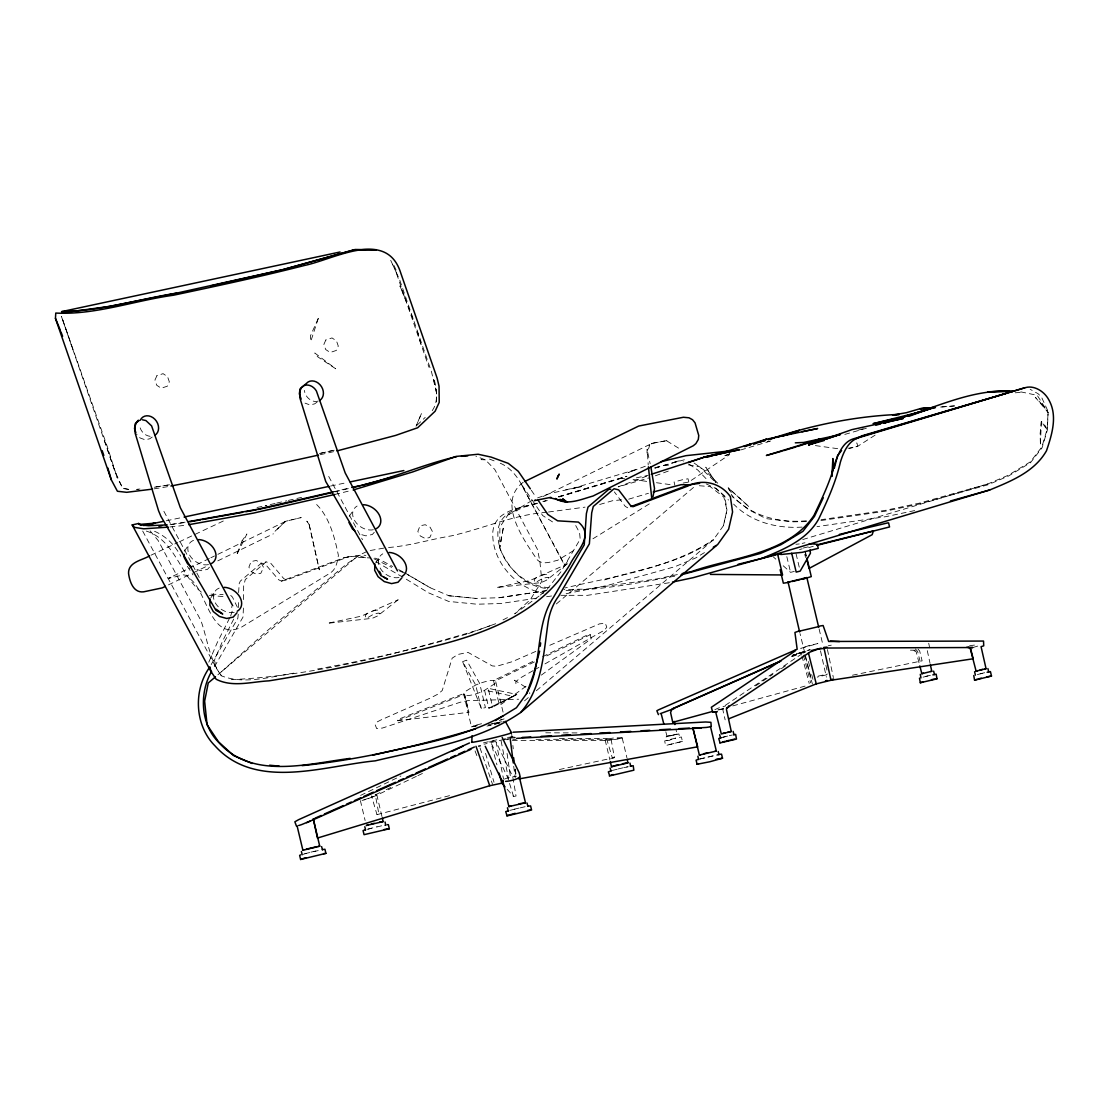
<?xml version="1.0" encoding="UTF-8"?>
<svg xmlns="http://www.w3.org/2000/svg" width="1109" height="1109" viewBox="0 0 1109 1109"><rect width="100%" height="100%" fill="white"/><g stroke="black" fill="none" stroke-linecap="round" stroke-linejoin="round"><path stroke-width="0.75" stroke-dasharray="5 3.75" d="M243.425 608.051L242.996 617.089L212.956 669.309M243.523 599.581L243.661 586.037L245.255 579.605L266.049 561.889L270.61 563.067L283.793 578.662L286.496 579.993L348.476 556.829L361.686 555.041L365.901 555.387M238.352 607.566L238.463 600.898M238.615 592.566L239.197 583.584L240.293 581.13L261.086 563.4L266.049 561.889M436.253 401.805L436.502 392.725L431.526 371.931L399.656 279.773L391.408 261.863M646.977 453.04L647.171 449.145L648.224 465.004M238.241 614.247L237.867 618.198L209.532 667.438M536.326 690.768L713.378 539.792L723.428 525.721L726.949 509.974L724.773 496.25L716.885 489.055L706.073 483.829M723.428 525.721L726.963 510.001L723.83 497.082L710.162 486.601L695.842 485.465M208.783 662.212L217.378 642.347L229.937 617.422M416.055 426.23L421.572 413.297L416.499 424.913M432.247 410.621C439.012 400.973 436.696 388.718 433.841 378.114M230.672 615.966L232.53 610.047L231.545 606.623M233.708 619.085L222.521 641.252L214.425 660.243L216.699 668.769L221.467 675.88C245.685 685.154 272.62 676.033 297.462 672.622M540.305 595.062L546.557 589.988L560.891 571.828L580.187 539.21L579.591 532.764L575.183 524.571M567.406 561.473L564.772 565.632L521.313 484.189C516.337 475.082 509.045 466.473 499.078 462.772M532.015 500.492L507.936 514.936L499.909 526.983L499.702 547.957C508.047 568.21 525.306 587.618 548.498 588.546M184.413 551.173L188.419 545.309M210.89 597.751L214.092 593.065M349.238 516.295L353.244 510.445M375.715 562.887L378.918 558.201M209.449 567.17L207.508 569.361L201.076 570.719L195.239 569.097M374.274 532.292L372.333 534.496L365.901 535.855L358.609 533.831M381.967 816.529L376.769 794.709L369.685 798.078A8.636 0.762 -19.2 0 1 362.033 800.421M534.358 661.948L495.543 680.884A17.106 3.951 -21 0 0 475.525 685.126L463.853 692.446L463.881 694.955L471.477 726.852L480.308 724.094M665.844 731.815L667.063 736.528L677.003 734.075L675.963 729.32M675.603 738.095L664.707 740.909L665.525 745.567L682.437 741.394L681.383 736.986L675.062 738.289M677.003 734.075L673.094 735.253M682.437 741.394L665.525 745.567M810.956 678.112L800.033 633.627M221.495 671.721L265.647 632.116L346.59 563.982L360.536 554.569L368.036 550.91L385.516 547.804M284.958 521.701L274.824 531.447L285.831 521.244L301.204 517.57L285.831 521.244L210.876 557.744M417.026 425.246L425.218 417.372M367.689 613.194L365.138 615.37L366.33 618.42L373.899 614.026L378.46 613.055L379.874 613.915L378.682 610.865L377.268 610.019L372.721 610.976M536.631 577.456L534.081 579.633L535.273 582.682L542.856 578.288L547.402 577.318L548.816 578.177L547.624 575.127L546.21 574.268L541.663 575.238M524.529 700.833L529.769 696.355M217.891 674.785L356.211 557.314L370.863 557.966M556.33 603.961L694.622 486.504M539.057 596.074L514.687 613.859L530.241 599.719L541.871 581.241L539.847 561.168L537.477 549.426L494.766 469.44L485.395 459.888L475.927 456.215M523.226 482.249C496.43 502.363 524.058 540.194 537.227 559.823C542.842 565.41 550.993 561.611 557.577 560.35L575.127 549.648M649.278 503.916L591.222 539.833M567.503 563.732L546.266 580.354L541.234 582.572L496.388 587.59L529.963 580.492L566.616 564.273M543.119 496.485L652.12 443.323L667.673 440.467L652.078 443.35L648.696 445.943L649.666 445.153L647.642 452.015L650.165 463.77M526.082 686.221L501.129 704.381L499.272 704.686L493.519 680.552L534.995 660.396M541.331 675.118L591.236 638.77L590.265 634.681L588.768 634.279L541.137 657.415M152.21 437.071L149.673 438.804L145.071 439.774L140.191 438L136.324 433.952M317.035 402.207L314.499 403.926L309.896 404.91L305.017 403.135M683.102 483.053L688.786 482.041L729.181 454.87M802.126 653.728L723.678 706.447L722.902 709.996L725.147 719.838M755.686 685.889L772.807 674.383M781.374 668.63L787.071 664.804M875.084 435.144L857.728 446.303L849.466 448.507M651.288 443.836L652.078 443.35M704.478 552.587L695.69 557.952L675.104 566.63L606.9 585.58L563.635 594.202M533.041 670.682L519.955 678.181L515.824 681.702L515.935 683.962L514.451 680.15L526.858 687.954M534.538 669.836L539.016 667.285M544.99 663.889L604.752 629.981L606.775 627.098L605.278 623.286L599.456 623.868L548.331 645.923M513.231 696.355L516.849 694.442L488.168 688.301L492.659 707.112L488.819 708.096L484.522 690.089L513.231 696.355L488.819 708.096L516.849 694.442L492.659 707.112M803.401 653.062L805.952 651.732M503.001 619.917L510.306 616.133M507.936 514.936L522.589 507.575L536.617 503.389M209.338 558.506L168.152 578.51L183.526 574.836L186.645 575.474L192.204 580.728C206.967 594.396 211.764 641.543 241.318 627.25L330.537 572.84C336.221 569.014 337.413 561.598 338.384 555.346C334.641 536.964 328.943 514.881 314.124 502.211M168.443 584.887L191.594 573.616M193.132 572.868L208.561 565.354M217.821 560.849L273.382 533.817M546.779 655.89L590.265 634.681M360.605 795.389L400.903 776.009M379.985 792.602L375.313 794.834L378.904 814.131L376.991 814.644L371.501 795.86M386.209 789.636L390.881 787.418M168.152 578.51L170.758 577.276M416.346 776.369L374.426 796.304L361.839 800.573M417.899 775.621L425.662 771.933M151.06 555.179L177.676 542.592M179.242 541.857L226.208 519.636M472.614 726.45L473.709 725.951M791.854 656.084L803.914 651.496M791.618 656.376L797.926 653.589M792.27 656.625L810.18 649.611L792.755 655.142L804.136 652.12M535.827 651.385L512.372 661.643L496.569 666.301L492.257 665.899L467.929 652.342L457.878 654.476L452.181 658.136L442.241 690.505L438.11 694.012L430.86 697.838L380.831 720.004L377.199 721.904L375.189 724.801L376.672 728.599L382.508 728.031L460.304 702.219L467.665 700.666L518.638 699.224M802.764 539.542L987.731 483.981L1008.303 475.248L1030.344 461.857L1041.878 446.955L1047.132 429.322L1048.144 411.536L1041.517 397.133L1038.163 393.778L1030.178 389.314M646.727 476.149L618.198 486.837L649.417 477.799M725.023 455.702L731.399 453.165L725.023 455.702L728.156 454.551M668.27 471.103L655.364 475.789M462.633 661.685L466.57 660.132L479.684 683.477L485.423 707.611L481.32 708.582L462.633 661.685L475.719 685.085L481.32 708.582M397.854 720.767L464.616 694.303L468.899 712.297L397.854 720.767L397.355 719.727L464.13 693.388L468.899 712.297M348.476 556.829L343.346 557.938L281.367 581.102L278.664 579.771L265.647 564.578L261.086 563.4M231.199 679.665C315.095 675.741 397.784 653.769 478.09 630.064M808.683 547.638L813.299 546.252M468.428 633.586L495.695 623.715M479.684 629.482L494.101 624.298M537.602 497.899L549.912 493.505L581.684 486.504L573.644 488.168L635.956 469.523L628.415 472.503L648.294 465.142M628.678 499.175L648.474 493.283M510.015 737.624L511.998 737.014L511.706 734.2M537.2 503.126C520.662 508.088 495.487 509.669 492.867 531.405C490.954 560.322 515.754 588.713 543.826 593.19M558.742 496.652L626.654 476.246M654.823 467.776L684.405 459.764M537.366 503.5C521.687 507.063 500.256 510.778 498.01 530.31C495.529 558.506 521.341 586.287 549.315 587.673M543.992 501.518L547.305 500.519M558.894 497.04L623.508 477.619M654.975 468.164L679.831 460.692M466.764 634.071C417.76 648.474 367.841 660.049 317.548 669.018M499.41 720.587L504.637 718.687L500.644 719.311M972.87 647.531L978.817 645.757M542.842 501.518L545.961 500.589M558.423 496.86L626.973 476.357M655.017 467.97L662.808 465.641L670.793 465.018M740.673 449.977L771.822 440.661L767.262 441.784M599.65 504.498L612.667 500.686L622.274 499.771M499.119 722.943L486.976 726.09M303.007 854.374L306.32 853.417M844.795 434.409L866.365 428.254M987.731 483.981L919.389 503.139L884.899 510.445L821.117 519.677M604.544 579.91C641.515 568.806 681.494 563.122 713.378 539.792C669.406 568.848 615.384 575.987 565.091 587.936M699.363 759.083L719.824 754.286M700.015 759.041L716.386 755.104M858.38 430.084L864.729 428.324M799.547 549.537L802.237 548.803M717.745 710.01L724.413 708.18M732.744 705.906L806.063 685.833M367.98 829.075L377.032 826.801M367.481 829.338L371.57 828.229M504.11 739.412L484.065 744.222M499.715 723.026L488.847 725.799M510.098 810.319L515.02 809.126M376.991 814.644L450.698 795.347M476.718 724.967L484.522 722.943M826.746 674.771L817.222 677.114M670.668 735.683C662.849 734.629 665.123 744.194 671.486 739.135M923.076 677.155L929.841 675.492M722.735 737.263L729.861 735.517M722.569 737.388L725.757 736.556M977.348 674.577L984.113 672.913M612.265 770.45L618.656 768.911M304.823 853.68L322.58 849.577M848.066 448.299L857.728 446.303L856.952 443.032L855.815 443.087M803.29 548.04L811.538 546.016M783.19 565.756L790.565 572.355L794.571 571.371M801.045 652.605L796.498 653.728L795.527 649.638M333.49 491.814L350.042 487.808M334.918 491.869L349.002 488.445M334.821 494.448L351.47 490.414M489.249 742.018L493.713 740.951M507.16 789.261L513.592 796.567L516.045 795.985L512.732 776.647L496.07 741.907L503.569 779.197M514.229 809.223L520.814 807.643M483.413 742.905L499.757 739.135M818.192 676.13L827.466 674.036M925.904 676.351L930.382 675.298M980.176 673.773L984.64 672.719M618.129 768.939L627.458 766.804M491.62 723.858L494.822 723.123M488.431 724.648L492.964 723.761M310.964 852.128L317.465 850.631M275.101 503.458L265.176 505.732L267.477 506.286M276.765 503.07L286.69 500.797M288.354 500.409L301.593 497.373M319.447 453.498L334.433 450.102M320.889 453.221L334.156 450.24M320.182 454.718L333.587 451.682M802.209 543.382L804.982 542.758M376.769 826.967L383.187 825.429M281.367 581.102L286.496 579.993M674.688 576.195C638.826 582.793 602.589 589.988 566.047 590.487M520.273 807.865L525.209 806.687M559.324 769.549L614.428 757.655L610.92 738.4L557.924 738.442M166.239 520.814L182.472 517.39M330.537 486.061L347.02 482.581M257.011 507.465L261.904 506.425M636.386 477.84L648.141 475.359M914.662 510.584L886.216 516.6L817 526.636M677.363 574.587L656.972 578.898L586.495 589.115L563.94 589.489M669.365 582.724L587.396 595.339L560.835 595.311M828.229 645.798L831.279 645.161M494.364 723.29L503.985 721.307M852.461 675.215L922.12 660.853L919.68 651.066L917.448 648.418M718.798 709.899L724.912 708.609M614.428 757.655L612.376 758.099L606.803 739.273L533.277 739.329M729.334 735.711L732.37 734.99M623.923 767.664L628.332 766.735M674.702 461.801L679.276 460.873L683.38 461.829M565.715 489.776L581.684 486.504M473.876 726.395L477.286 725.785M499.41 722.209L501.684 721.807M496.79 722.943L499.383 722.486M343.346 557.938C351.026 556.593 359.441 554.639 366.774 558.326M546.889 512.275C513.924 514.645 483.372 528.591 451.308 535.883C429.807 539.418 409.152 546.127 387.138 547.61M548.498 512.011L585.025 507.146M185.078 522.187L168.915 524.82L185.231 522.478M154.179 488.847L167.528 486.685M471.477 726.852L475.47 726.229M667.063 736.528L678.874 733.95L679.692 737.402L678.07 737.651M507.52 737.416L514.382 736.695L513.536 736.806M546.917 590.64L498.995 597.737L475.927 598.403L448.882 595.755L430.223 587.756L407.377 574.476M499.008 597.723L546.058 590.75M536.409 598.236L500.672 603.532L476.967 604.211L448.688 601.438L428.337 592.733L404.355 578.025M546.612 596.725L551.714 595.963M820.937 520.537L885.079 511.249L919.583 503.957L987.911 484.799L1008.483 476.052L1030.524 462.661L1042.072 447.773L1047.326 430.167L1048.116 412.451L1037.234 395.317L1020.488 391.81M170.01 526.955L185.355 525.292M795.957 544.283L799.27 543.951M940.612 407.045L954.378 405.922M941.874 406.934L954.516 405.908M1015.22 392.808L1023.205 392.184M510.126 738.109L515.297 737.818M806.354 520.786C779.183 523.268 751.514 516.17 732.273 495.931M806.534 521.604L792.048 521.84L766.042 518.61L748.838 509.807L732.453 496.777L728.156 487.738L749.24 506.979L728.156 487.738L731.053 492.036L732.453 496.777M802.07 527.094C777.132 528.702 751.583 522.297 733.604 504.11M619.515 478.631L624.658 478.589M512.76 739.343L516.17 739.329M512.303 740.507L607.205 740.424L622.412 737.929L622.676 734.712M545.739 732.799L580.27 732.924M910.434 650.165L915.563 650.262A8.72 0.957 -7.7 0 1 913.04 650.179L916.159 651.745L919.403 664.305M211.029 594.147L223.117 594.507M209.31 595.394L225.377 596.753M515.338 737.319L512.788 736.917M510.875 736.917L511.998 737.014M448.882 595.755L475.927 598.403M815.365 445.596L838.778 448.826M633.059 479.504L648.1 481.569M656.459 482.72L671.5 484.799M688.37 464.851L699.571 466.75L715.97 482.72L705.781 467.166L715.97 482.72M128.63 489.471L122.614 488.404L114.407 469.883L104.565 441.105M128.769 489.36L122.919 488.196L117.235 477.799L61.411 316.398L107.518 447.19L117.235 477.799M374.842 558.077L380.872 560.128L392.655 566.505M489.457 459.071L497.47 462.162M399.531 570.913L405.811 573.769M373.969 558.756L391.685 567.351M146.346 531.086C175.18 540.194 180.337 575.71 201.796 592.497M398.63 569.61L403.122 571.939M404.605 572.715L430.223 587.756M678.528 448.119L666.8 440.925M694.082 463.021L706.017 471.464L718.521 483.981M688.952 464.13L697.616 469.897L706.78 479.421M154.553 531.28C165.948 536.174 175.111 545.226 180.753 556.233M402.886 577.207L375.965 561.778M627.736 507.797L625.282 506.425L614.344 491.883M552.532 521.909L542.717 515.56L521.313 484.189L564.938 565.34M773.375 556.954L775.829 559.158M715.055 487.78L728.558 500.048M230.7 595.394L232.46 597.072L237.52 607.552M622.163 737.776L615.176 737.776A8.636 0.832 -8.3 0 0 605.112 739.897L612.113 739.897A8.636 0.832 -8.3 0 0 622.163 737.776L626.904 757.697M915.382 648.862L917.628 651.496L920.068 661.283M150.089 530.823L158.227 540.624L200.923 620.624C207.522 639.117 209.351 659.8 221.467 675.88M928.718 643.206L929.647 647.781M531.308 490.247L536.174 497.373M187.352 566.255L193.008 574.85M142.687 531.045L216.699 668.769M328.708 476.426L362.518 539.723M163.882 511.291L200.105 579.12M390.701 260.324L396.384 272.662M394 265.508L397.466 272.98M404.979 297.988L399.933 285.928L413.31 319.586M475.068 750.932L476.884 755.7M72.695 348.947L61.536 316.412M396.578 273.701L428.92 367.218M480.003 747.882L492.562 784.396M513.592 796.567L507.825 777.825L491.176 743.085L496.929 764.794M485.548 753.33L494.004 782.261M417.289 331.12L420.949 344.137M801.904 655.863L809.237 683.504M804.76 654.754L812.398 684.073M803.429 655.156L810.637 682.839M808.419 661.505L809.667 666.398M811.719 674.549L813.784 682.687M805.273 551.353L806.479 556.413M804.898 551.145L806.021 555.872M804.787 554.334L805.536 557.48M819.094 628.928L822.656 643.844M796.068 553.793L799.437 567.96M786.808 556.621L790.565 572.355M688.786 482.041L688.01 478.769L682.326 479.781L674.064 481.985L674.84 485.257M605.112 739.897L609.922 760.039M503.07 712.117L495.543 680.884L495.612 683.158L483.995 690.699A16.982 4.45 -22.3 0 1 463.881 694.955M360.383 800.601L365.124 820.521M825.872 665.22L826.967 670.141M820.508 650.872L826.385 677.155M927.29 650.664L930.049 663.348M827.439 649.569L833.358 677.557M433.744 379.514L436.502 392.725M501.116 740.992L508.504 778.781M507.063 753.427L510.653 778.338M513.717 766.291L515.2 777.894M514.936 769.299L515.671 775.981M512.885 745.442L513.245 748.811M515.38 769.036L516.087 775.787M529.714 692.626L529.769 693.749M375.119 794.89A8.636 0.762 -19.2 0 1 376.769 794.709M504.498 779.086A8.636 1.719 -13 0 1 516.461 776.217M714.861 709.705A8.72 1.608 -19.1 0 1 725.438 706.017M969.529 645.826A8.72 1.178 -4.9 0 1 977.972 644.856M399.018 577.498A15.249 11.256 34.4 0 1 380.928 569.333A15.249 11.256 34.4 0 1 382.785 553.821M318.158 401.111A10.896 8.858 55.7 0 1 304.393 390.396M150.131 436.322A10.896 8.858 55.7 0 1 139.568 425.26M234.193 612.362A15.249 11.256 34.4 0 1 215.132 602.603A15.249 11.256 34.4 0 1 220.954 587.576M373.359 529.742A15.249 11.256 34.4 0 1 355.254 521.577A15.249 11.256 34.4 0 1 357.112 506.064M208.534 564.606A15.249 11.256 34.4 0 1 188.71 553.211A15.249 11.256 34.4 0 1 198.733 539.57M1041.323 421.489L1040.422 445.388L1040.131 433.661L1041.323 421.489L1045.08 425.606L1047.326 430.167L1041.323 421.489M503.223 528.272L499.702 547.957L503.223 528.272M318.269 318.435L310.77 341.433L310.423 335.916L318.269 318.435M242.109 540.735L236.494 555.276L246.877 533.997L242.109 540.735M250.398 563.317L248.901 567.184L251.327 571.717L256.262 574.226L260.823 573.27L263.595 567.503L261.17 562.984L256.234 560.461L251.674 561.431L250.398 563.317M419.341 527.565L417.843 531.447L420.283 535.966L425.218 538.489L429.765 537.518L432.538 531.765L430.112 527.246L425.177 524.723L420.63 525.694L419.341 527.565M156.896 375.729L154.941 380.068L156.729 385.253L161.221 388.233L167.39 386.168L169.33 381.829L167.542 376.644L163.065 373.664L156.896 375.729M325.838 339.992L323.883 344.331L325.672 349.515L330.163 352.496L336.332 350.43L338.287 346.077L336.484 340.907L332.007 337.926L325.838 339.992M398.062 599.858L377.323 616.091L372.291 618.309L327.446 623.327L361.021 616.23L398.062 599.858M809.21 645.521L800.767 648.349L817.888 643.553L809.21 645.521M169.483 484.772L153.236 487.406L169.427 484.869M139.97 489.027L136.643 489.416L139.997 489M485.382 459.861L481.043 459.639L485.395 459.888M335.667 368.743L317.631 356.751L314.748 352.981L335.667 368.743M1042.321 404.771L1035.432 397.438L1048.116 412.451L1042.321 404.771M309.106 524.405L306.819 521.147L309.134 524.502L319.337 569.804L309.106 524.405"/><path stroke-width="1.5" d="M832.817 466.404L832.873 458.544L831.93 476.108M471.824 742.337L472.004 735.794M184.288 554.292L184.163 557.411L187.587 563.816L191.303 566.741M210.086 598.929L209.837 605.167L213.261 611.572L219.443 616.452L226.735 618.475L233.181 617.117L237.049 612.722M374.911 564.051L374.662 570.289L378.086 576.708L384.268 581.587L391.56 583.611L398.006 582.253L401.874 577.858M152.515 489.111L126.676 492.313L117.415 491.259L111.274 479.781L55.45 318.38L55.769 313.057C95.513 315.095 134.425 300.581 173.503 295.216C217.336 285.914 261.17 276.543 304.587 265.439C334.308 259.312 386.639 228.302 400.723 272.925L437.098 378.044L439.039 386.195L439.219 402.373L435.13 411.231L417.691 427.741L395.65 435.407L336.942 450.919M832 476.08L832.651 469.606M539.626 651.191L533.304 675.131L526.706 693.485L516.447 707.708L495.446 720.531M540.249 646.242L540.665 642.943M652.993 496.624L654.518 488.542L650.9 467.139M795.527 649.638L795.264 650.886L711.354 707.279L712.657 712.075L716.941 711.77L712.657 712.075L715.652 711.964L721.321 733.95L731.275 731.496L726.423 709.316M834.301 468.206L837.586 455.549L841.579 450.559M872.547 530.975L873.407 530.934L872.173 534.69L809.015 568.46M526.498 693.638C543.327 663.681 534.386 625.836 553.502 597.266L584.235 544.893L586.398 513.536L587.992 507.104L608.772 489.374L610.768 489.208M823.266 497.775L814.436 516.447L802.916 531.336L780.875 544.727L760.303 553.474L680.968 574.892M209.532 667.438C193.118 690.38 194.796 725.605 214.91 745.775C255.638 791.174 324.175 765.709 375.216 760.857C424.719 748.88 477.924 741.99 520.731 712.463L717.662 544.547L728.627 529.215L732.578 511.984L730.374 496.652C720.753 482.914 702.607 478.409 687.816 486.061L632.879 506.73L630.425 505.357L618.642 489.901L614.081 488.722L593.287 506.453L591.693 512.885L589.378 543.826L558.645 596.212C552.989 603.629 549.662 612.625 548.179 621.789C543.549 652.951 542.44 687.441 520.731 712.463M211.597 671.513C199.149 692.875 200.479 723.83 218.237 741.879C251.535 779.835 306.666 763.99 350.194 758.376M469.467 742.975L298.626 819.676L294.855 821.797L296.422 826.053M138.32 420.228L135.243 423.693L134.508 428.712L135.866 432.635M799.631 631.978L788.055 581.989M610.31 761.731L611.516 766.763L614.136 765.806M611.101 770.977L610.047 767.982M611.073 770.81L608.342 771.878L609.659 775.621M627.306 759.36L627.874 762.909L611.516 766.763M799.339 631.16L818.969 626.543M720.614 737.97L719.616 734.712M721.404 737.61L718.743 738.58L720.032 742.753M920.304 674.286L920.941 677.932M919.818 665.871L921.842 673.717L923.409 673.149M919.486 678.112L920.304 682.756L936.98 678.833L936.162 674.175L934.138 674.494M920.304 682.756L922.979 681.799M930.396 664.929L931.782 671.278L921.842 673.717M974.575 671.707L975.393 675.159M970.43 649.167L976.1 671.153L977.681 670.585M973.757 675.533L974.575 680.191L991.488 676.019L990.434 671.597L987.107 672.276M974.575 680.191L977.237 679.221M819.717 626.058L823.114 625.518L828.659 641.473L983.531 641.057L983.725 645.826L981.063 646.658L986.053 668.699L976.1 671.153M215.479 676.837L208.256 682.964L204.638 701.151L207.078 724.759L218.431 741.741L233.472 755.506L252.159 763.491M139.11 420.477L136.573 422.557L135.173 425.676L135.118 432.995L158.545 510.722L160.902 516.35L215.95 610.352L222.729 614.012L216.213 609.257M713.267 547.222L716.192 545.434M503.112 715.818C463.396 738.026 416.915 744.569 373.123 755.118M747.979 445.361L750.876 443.891L744.791 446.677M856.37 438.665L862.234 435.726L1005.641 393.543M297.046 825.734L302.896 850.27L303.575 849.938M300.678 854.873L299.652 855.386L300.622 859.475L325.907 853.348L324.937 849.258L322.58 849.577M312.669 819.676A8.636 0.818 -22.1 0 0 313.265 818.983L319.752 846.195L302.896 850.27M300.622 859.475L301.662 858.962M165.366 586.384L162.274 587.881L143.699 591.818C133.413 593.163 129.656 581.615 128.561 573.464C128.076 562 141.98 560.364 149.493 555.928M524.765 481.5L638.701 426.05L683.407 417.261L689.022 417.802L692.543 419.729L695.052 422.848L698.753 435.504L698.31 439.469L695.87 443.642L693.277 445.749L593.093 496C580.991 499.369 566.796 505.967 555.359 498.468M452.056 751.417L462.91 746.205M535.397 500.242L534.399 500.616L550.896 497.331M660.202 713.683L674.341 708.485M314.942 818.262L321.25 815.434M324.41 814.02L343.36 805.564M346.521 804.15L351.262 802.029M354.409 800.615L360.73 797.801M363.891 796.387L373.359 792.159M376.519 790.745L395.469 782.275M398.63 780.875L403.371 778.754M406.518 777.34L412.839 774.526M416 773.112L425.468 768.87M428.628 767.47L447.579 759M450.739 757.586L455.466 755.465M458.627 754.065L464.948 751.237M468.109 749.823L474.416 747.009M306.652 822.698L470.951 749.324M310.049 821.09L301.939 824.472A8.636 0.818 -22.1 0 1 298.626 825.526M780.833 660.95L672.151 708.887L670.571 712.477L672.747 722.319L712.74 711.382M673.496 708.485L780.597 661.241M761.828 558.437C783.19 549.593 806.603 540.333 818.581 519.22C827.369 500.852 835.839 482.124 840.372 462.19C843.353 452.597 847.969 441.299 858.214 437.861L1025.52 387.596C1034.545 385.059 1044.539 391.768 1048.684 399.614C1057.917 415.584 1051.97 434.534 1046.494 450.753C1034.517 471.866 1011.103 481.14 989.741 489.97L761.828 558.437L693.07 577.706L672.525 582.059M765.362 440.412L760.344 441.729L766.444 439.233L817.638 428.531L802.015 431.72M728.793 718.771L816.252 683.879L830.974 680.261L973.175 658.774L970.68 648.987L968.642 647.254M753.704 444.307L766.444 439.233L707.168 457.241M692.889 727.864L699.377 755.077L700.5 754.647M694.109 728.128L706.156 727.449A8.636 0.693 -4.5 0 0 710.481 726.506L716.317 751.056L699.377 755.077M697.811 759.513L696.105 760.178L697.09 764.267L709.802 761.758L722.514 758.223L721.529 754.134L719.824 754.286M697.09 764.267L698.781 763.602M824.237 440.495L808.586 444.861L851.948 429.613L903.294 418.426L883.748 423.014L930.451 408.611L921.274 411.841M630.966 506.577L688.869 484.827L699.613 483.358M908.992 416.319L919.749 412.382M807.061 577.609L801.752 579.203M651.274 474.305L705.56 456.756L739.551 449.713L703.979 457.241L688.259 462.564M367.883 824.957L366.317 825.498L383.173 821.561L382.369 818.206M365.429 829.768L363.073 830.572L364.043 834.675L389.328 828.756L388.358 824.666L387.332 824.652M898.775 414.419C854.277 416.291 810.818 425.357 768.703 439.538M799.381 430.25L782.081 436.045L794.612 432.649M825.969 439.109L839.887 434.478M808.586 444.861L839.79 434.506M797.621 446.456L820.438 438.914L766.388 455.48L782.039 451.113M503.056 781.166L502.654 780.348L508.906 806.59L510.889 805.952M505.593 781.388A8.636 1.719 -13 0 0 517.556 778.518L519.4 777.243L525.486 802.777L508.906 806.59M508.712 810.679L505.732 811.622L507.049 815.905L531.585 810.014L530.601 805.924L527.87 806.16M506.702 815.711L515.214 813.313M705.56 456.756L703.979 457.241L719.713 453.221M505.011 786.822L501.795 783.176L489.734 785.726L317.451 838.057L313.362 818.969M799.367 630.855L794.931 632.463L797.163 649.236L658.649 709.774L656.861 710.744L658.413 714.64M672.747 722.319L674.092 721.917M832.304 679.859L833.705 679.193L830.807 679.651M610.851 775.26L613.249 774.539M715.347 455.147L727.809 451.418M783.592 450.642L796.068 446.913M905.651 416.249L918.127 412.52M919.68 412.049L932.142 408.32M883.915 423.111L888.586 421.711L883.818 423.028M303.034 858.574L305.793 857.77M393.986 476.676L361.811 485.34M950.455 500.991L989.741 489.97M875.86 425.232L880.629 423.915M475.595 728.821C418.828 745.83 361.174 759.582 302.078 765.64M803.678 578.898L811.289 576.625L806.881 558.09M505.33 739.079L504.11 739.412M506.868 739.426L508.518 738.982M760.344 441.729L765.044 440.453M768.177 439.594L774.456 437.903M653.243 491.994L681.203 484.661L690.186 484.827M660.839 461.76L685.958 455.674L727.837 451.127M776.023 437.473L791.715 433.3M61.716 311.615L340.075 251.993M793.392 432.857L798.397 431.553M821.173 648.141L811.192 650.595M722.902 733.382L725.244 732.772M615.44 765.473L618.046 764.794M722.458 742.018L725.12 741.339M978.568 678.874L981.229 678.195M306.334 849.147L317.035 846.638M816.626 545.42L889.557 526.955L888.586 522.866L887.671 522.907L839.347 534.427M703.605 753.773L707.847 752.72M840.483 434.562L803.651 442.463L795.319 442.838M738.137 564.273L776.064 554.916M817.333 544.755L873.407 530.934M800.102 579.619L792.02 581.504M371.293 824.042L374.177 823.335M333.49 491.814L255.971 509.558L188.308 521.66M351.705 487.406C387.706 480.724 421.157 464.685 456.672 456.645M353.813 487.281L360.217 485.728M334.821 494.448L253.434 513.107L188.766 524.682M353.147 490.012L412.687 471.935L456.007 456.437L478.104 454.246L491.148 457.102L508.296 463.368L518.291 471.311L530.338 488.819M331.674 492.659L273.438 506.203M980.023 669.975L982.643 669.351M726.45 740.992L729.431 740.285M538.115 500.228L547.846 514.479L557.647 520.828L578.385 522.076C594.826 535.772 576.735 550.729 570.068 564.273C566.588 570.359 562.291 575.918 557.966 581.421C529.076 615.62 485.617 632.643 443.406 643.941C385.821 658.843 327.709 671.444 268.974 680.843C251.563 681.744 232.502 687.635 216.158 679.249L210.987 671.527L132.193 524.931L138.611 523.476L140.94 524.959M61.508 311.754L70.006 311.781L109.417 306.403L176.678 293.123L282.795 269.626L354.769 249.719L376.381 249.816M211.167 285.831L282.476 269.792L355.046 249.525L376.367 249.719M318.505 455.092L235.136 473.432L170.911 486.033M892.662 419.285L873.06 423.68L917.711 412.52L894.006 419.881C933.002 409.221 971.415 388.358 1012.933 391.325M518.957 803.928L521.563 803.36M257.732 509.558L271.857 506.536M184.094 517.044L328.846 486.421M350.181 481.902L403.856 470.549M158.892 526.318L161.928 525.666M682.063 573.589L691.462 571.606C731.912 557.134 787.681 554.833 813.964 515.422C822.129 498.315 830.391 481.098 835.105 462.661C838.681 453.456 842.868 442.269 853.071 438.928L1024.91 387.734M478.589 746.163L480.363 745.789M825.484 680.787L827.12 680.441M931.435 679.706L933.93 679.179M986.941 676.878L991.488 676.019M727.864 732.162L731.275 731.496M730.914 739.939L734.671 739.149M622.426 763.768L628.096 762.673M162.995 521.48L143.574 525.472L155.246 523.143L139.11 524.446M716.151 759.291L722.514 758.223M176.678 293.123C138.5 299.236 100.711 311.144 61.827 311.546M778.047 554.5L781.277 553.876M789.719 582.197L783.356 583.209L780.154 569.735M379.722 822.074L383.173 821.561M384.158 829.518L389.328 828.756M518.818 778.948L697.672 746.801L692.82 727.892M190.013 521.729L200.66 519.83M242.608 512.316L202.337 519.525M245.99 511.72L256.151 509.89M522.866 803.082L525.486 802.777M527.648 810.457L530.033 810.041M787.792 582.267L806.853 577.567L818.705 627.278M930.59 671.458L931.782 671.278M932.849 674.854L934.471 674.591L933.653 671.139M984.861 668.893L986.053 668.699M935.178 678.916L937.216 678.597M733.617 734.726L735.655 734.408L736.473 739.065L719.796 742.988M630.231 766.222L633.211 765.737L633.849 770.187L609.326 775.967M744.305 445.901L750.446 445.083M513.148 732.203L705.629 721.987L710.911 722.319L711.243 726.492M318.172 846.403L319.752 846.195M323.551 853.667L325.907 853.348M168.305 527.135L143.713 528.827L134.522 527.357L132.193 524.931M780.764 554.528L802.251 552.324L818.262 548.373L817.291 544.283L809.307 543.673M935.261 407.391L919.971 408.736L906.33 412.714L892.551 415.113L899.219 414.544M715.18 751.153L716.317 751.056M717.634 754.855L718.992 754.744L718.216 751.472M935.206 407.474L919.971 408.736L935.455 407.474M827.051 647.129L823.862 647.393L830.974 680.261M461.455 456.312L467.846 455.868M516.655 738.372L701.29 727.975M522.187 737.43L530.809 736.958M541.15 736.376L551.492 735.794M561.833 735.212L570.456 734.74M580.797 734.158L591.139 733.576M599.747 733.091L610.089 732.522M620.43 731.94L630.771 731.358M641.113 730.789L649.735 730.304M660.077 729.722L670.418 729.14M679.027 728.668L689.368 728.086M167.223 524.904L148.467 525.721L140.275 524.807L138.611 523.476M1009.051 391.117L987.98 391.782L1012.808 391.477M710.384 574.407L782.594 574.961L777.714 554.514M839.527 641.557L830.308 641.071M385.003 825.248L385.835 825.262L385.045 821.991M269.612 765.21L279.218 766.139M142.396 419.784L145.917 420.574L151.6 425.911L180.365 507.797L232.696 605.777M560.017 499.341L567.434 502.183L565.119 501.628L562.651 498.814L566.242 501.337M549.995 497.733L567.434 502.183M383.95 577.248L387.554 579.148L380.775 575.488L325.727 481.486L299.943 398.131L299.998 390.812L301.398 387.679L303.935 385.613C308.801 383.659 314.013 386.778 316.425 391.033L345.19 472.933L397.507 570.913M527.066 803.068L527.842 806.34M354.894 530.906L352.412 528.951L348.988 522.533M505.302 721.307L511.554 732.799M379.417 571.385L381.025 574.393M485.229 746.315L502.211 781.332M502.183 737.485L519.275 772.987L520.204 777.007M55.45 318.38L60.413 330.44M60.953 331.896L62.603 336.277M475.997 746.302L489.734 785.726M301.149 399.088L299.333 393.847L300.068 388.829L308.191 381.912A10.896 8.858 55.7 0 1 321.555 386.764A10.896 8.858 55.7 0 1 319.558 400.488M102.18 450.656L103.816 455.452M107.836 467.97L111.274 479.781M499.133 773.153L501.795 783.176M661.38 714.543L663.82 723.969M808.419 652.924L816.252 683.879M987.911 668.575L988.743 672.026M806.77 559.019L808.641 566.879M791.687 553.211L796.193 572.092L800.185 571.107L810.429 553.252L810.069 549.953M733.132 731.372L733.964 734.823M697.866 756.31L698.656 759.582M629.954 763.089L630.73 766.361M507.437 807.782L508.227 811.053M364.819 826.718L365.596 829.989M321.638 846.611L322.414 849.882M301.398 851.504L302.189 854.776M209.892 666.869L210.987 671.527M674.244 721.391L674.924 724.565M510.126 738.109L513.301 762.978M513.633 757.627L513.994 760.968M648.418 466.792L651.87 499.452M510.528 732.73A20.586 0.79 -13.4 0 1 504.775 734.962L503.555 735.295A20.586 0.79 -13.4 0 1 481.334 740.632L480.017 740.909A20.586 0.79 -13.4 0 1 472.032 741.963M728.627 705.906A8.72 1.608 -19.1 0 1 726.423 708.291L810.083 652.05L817.596 649.264L826.413 648.03L972.87 647.531A8.72 1.178 -4.9 0 1 966.951 647.157M389.217 552.448A15.249 11.256 34.4 0 1 404.84 562.471A15.249 11.256 34.4 0 1 402.012 576.389M140.288 420.242A10.896 8.858 55.7 0 1 154.997 419.382A10.896 8.858 55.7 0 1 154.733 435.352M224.392 587.326A15.249 11.256 34.4 0 1 240.015 597.335A15.249 11.256 34.4 0 1 237.187 611.267M363.558 504.692A15.249 11.256 34.4 0 1 379.167 514.715A15.249 11.256 34.4 0 1 376.353 528.633M198.733 539.57A15.249 11.256 34.4 0 1 214.356 549.579A15.249 11.256 34.4 0 1 211.528 563.511M557.772 476.468L556.884 479.074L559.227 474.084L557.772 476.468"/></g></svg>
